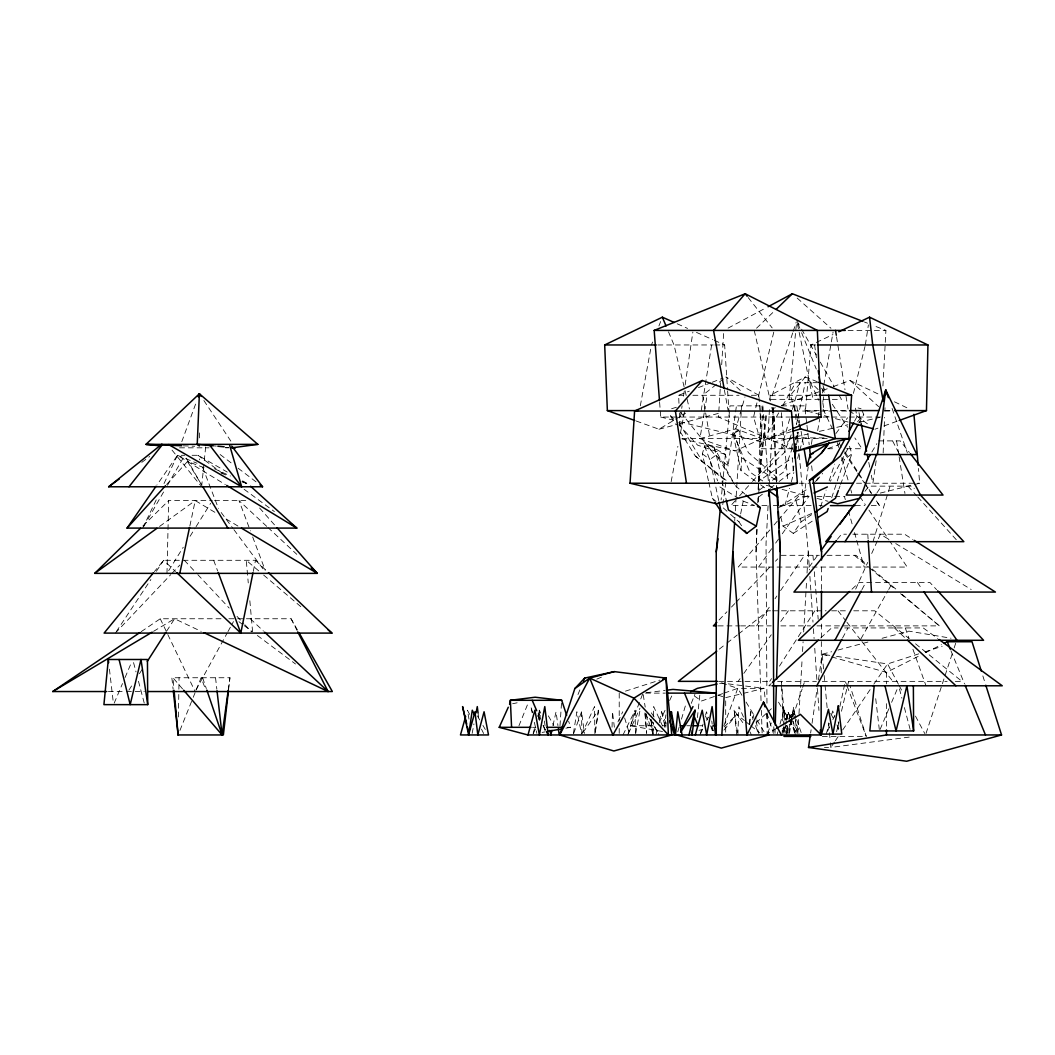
<?xml version="1.0" encoding="UTF-8"?>
<svg xmlns="http://www.w3.org/2000/svg" width="1055" height="1055" viewBox="0 0 1055 1055"><rect width="100%" height="100%" fill="white"/><g stroke="black" fill="none" stroke-linecap="round" stroke-linejoin="round"><path stroke-width="0.75" stroke-dasharray="5 3.75" d="M821.265 672.826L821.397 622.134M821.476 589.442L821.542 563.278M178.414 716.978L178.849 690.827M178.875 689.192L179.06 677.745M653.111 733.37L653.348 722.345M653.493 716.042L653.691 706.599L662.553 725.998M166.98 573.366L168.681 500.584L212.332 500.584M612.045 727.225L612.48 711.769L614.379 727.225M665.837 727.225L665.969 722.583M791.144 434.884L784.274 452.661L758.624 476.755L758.215 490.931L765.864 485.234M775.003 733.317L775.148 728.412M761.037 700.612L756.039 551.831L756.817 528.99M757.727 502.866L757.952 496.338M758.176 489.81L761.064 405.858M737.867 734.953L738.882 706.599L743.498 717.044M782.124 734.953L782.348 728.649M782.639 720.776L783.153 706.599L786.832 723.928M883.154 452.925L884.604 417.411M884.881 410.962L885.013 407.731M755.433 481.106L741.032 470.741L741.639 457.751L734.451 433.275L732.671 432.233L738.698 430.44L748.377 452.661L776.124 476.755L776.942 480.75L741.639 457.751M756.039 551.831L757.081 529.294M758.347 501.943L759.112 485.656M779.117 481.489L793.241 470.741L792.476 457.751L759.336 480.75L762.818 405.858L729.981 405.858L721.119 499.938M769.425 409.722L767.855 438.603L792.529 449.074M769.952 400.096L770.216 395.282L805.268 376.952L817.216 381.686M768.066 505.754L766.036 543.417L766.959 703.843M769.227 484.469L773.381 407.507M882.916 385.998L885.91 330.413L873.632 325.613M797.87 733.317L798.899 715.33M798.991 713.694L800.574 685.895M800.679 684.26L802.169 658.109M802.538 651.568L803.106 641.757M803.673 631.945L806.653 579.63M807.035 573.089L808.249 551.831L797.158 432.102M720.183 389.255L718.481 417.042L774.832 441.676L793.888 437.258M720.288 387.633L720.684 381.092M721.686 364.74L723.69 332.048M734.715 520.669L734.913 517.385M735.309 510.831L736.087 497.709M736.192 496.074L741.599 405.858M749.868 724.139L750.659 711.769L752.822 717.954M559.994 725.735L561.59 701.878M786.212 733.41L786.727 725.682M787.136 719.497L787.663 711.769L790.617 717.571M538.525 719.484L539.303 710.213L540.793 713.127M829.138 416.949L805.44 410.593L811.018 344.959L832.962 334.541M789.114 399.357L796.578 322.25M205.672 446.977L201.769 485.195L187.474 461.497L177.491 455.298L156.958 484.957M697.408 717.585L699.834 694.757M758.453 481.634L765.996 412.65M749.314 724.139L750.659 711.769M759.02 481.634L766.84 412.65M228.619 689.192L229.937 677.745L171.846 677.745L173.099 689.192M664.334 727.225L665.89 714.868M793.241 470.741L793.861 465.928M796.525 445.065L798.16 432.233L796.288 439.394M228.197 690.458L229.937 677.745M722.767 504.62L726.143 480.196L695.298 456.037L680.62 432.458M728.108 465.994L725.405 454.454L705.096 442.981L713.483 453.254L728.108 465.994L736.43 405.858M802.71 505.609L808.209 466.903M811.427 444.326L812.337 437.878M598.475 710.213L594.928 734.953L594.506 706.599L581.371 734.953L598.475 710.213L594.954 733.41M680.449 417.042L682.097 405.819M683.495 396.192L684.207 391.379M685.143 384.97L692.871 332.022M810.636 732.988L811.11 729.77M812.047 723.348L817.243 687.992M818.416 679.961L822.188 654.245L831.643 651.726M876.164 460.771L872.881 483.23L871.298 475.212M865.364 344.959L868.384 324.9M701.219 410.593L711.624 344.959M573.393 733.41L576.9 711.769L581.529 733.41M760.114 412.94L761.961 438.603L735.19 450.92L699.927 438.603L704.199 412.94M704.463 411.331L707.14 395.282M789.43 733.41L793.426 710.213L796.103 717.941M783.891 733.41L785.237 725.682M786.318 719.497L787.663 711.769M818.205 417.042L819.049 412.241M822.412 392.988L823.533 386.565M823.823 384.97L833.081 332.022M817.665 430.585L819.669 419.349M822.808 401.704L823.942 395.282M640.319 405.793L651.146 346.568M635.73 733.37L640.398 708.169M472.152 733.37L473.959 723.928M671.151 481.634L677.89 446.331M680.343 433.5L684.629 411.041M788.665 733.37L790.775 722.345M791.079 720.776L793.795 706.599L794.745 714.472M253.279 571.375L255.521 560.297L163.657 560.297L154.412 571.599M741.573 525.72L739.001 521.882L740.307 515.499M740.636 513.904L743.248 501.151L740.505 499.477M791.356 448.744L792.714 442.296M796.433 424.585L797.461 419.745M797.791 418.136L805.255 382.701M189.874 525.904L195.241 500.584L214.877 512.295M839.886 706.534L845.306 681.359L846.479 684.418M552.939 725.682L556.051 711.769L557.95 725.682M752.716 719.497L754.496 711.769M756.923 402.878L753.56 417.042L760.721 441.676L790.92 429.359M758.426 396.575L773.79 331.995M836.615 731.695L838.87 722.253M841.481 711.241L848.602 681.359L849.578 684.418M655.973 734.953L657.819 727.225M659.309 721.04L661.525 711.769L666.008 723.361M853.429 393.396L864.981 346.528M784.92 505.609L789.588 488.28M791.29 481.99L793.835 472.535M797.659 458.358L799.36 452.054M799.782 450.485L803.185 437.878M708.446 480.803L702.366 453.861L704.555 445.869L713.734 446.885L732.909 481.37M533.118 733.41L535.267 725.682M537.865 716.411L539.158 711.769L540.569 716.411M700.019 734.953L703.026 724.139M705.624 714.868L706.481 711.769L708.367 717.954M776.994 734.953L777.852 731.854M780.014 724.126L783.905 710.213L788.349 718.455M782.559 731.854L783.852 727.225M786.015 719.497L788.164 711.769L790.063 717.954M826.25 734.095L829.27 723.282M831.854 714.011L832.725 710.925L834.611 717.097M781.148 448.744L790.129 417.292M792.371 409.432L800.007 382.701M699.927 438.603L735.757 428.871L745.001 396.812M677.772 731.801L679.156 727.066M681.464 719.18L686.093 703.408M627.817 734.953L635.123 710.213L635.44 734.953M872.999 541.677L890.077 486.131M786.582 733.41L789.457 724.139M791.369 717.954L793.281 711.769L794.099 714.868M792.687 332.958L770.928 399.357L841.428 399.357L837.367 392.196M793.189 331.415L796.222 322.144M820.579 506.901L826.105 490.087M829.125 480.922L834.65 464.121M926.039 733.396L941.878 685.236M942.392 683.693L953.628 649.511M954.142 647.955L956.186 641.743M831.696 497.802L836.773 482.478M837.274 480.948L844.382 459.492L851.899 453.861L849.354 445.869L830.417 481.265M786.186 736.416L790.828 722.649M792.885 716.53L802.143 689.007M802.657 687.478L804.714 681.359M767.644 733.462L771.271 723.018M573.696 733.41L581.556 711.769L584.444 733.41M792.595 447.491L783.694 471.928L770.954 481.423M795.378 439.856L798.16 432.233M181.803 441.649L196.547 401.48M838.91 489.045L840.031 485.986M840.598 484.456L851.899 453.861M723.836 725.932L737.775 688.348L764.097 688.348L765.231 699.597M662.487 731.497L630.468 725.748L642.996 693.122L665.243 693.122M651.436 344.959L652.597 342.031M658.913 325.955L660.641 321.564M179.943 730.429L192.63 698.819M193.236 697.315L195.65 691.289M196.256 689.785L201.096 677.745L205.778 689.785M518.928 725.827L528.054 703.303M577.969 694.559L581.015 687.069M691.249 703.382L694.915 694.361M114.191 703.131L122.499 683.561M125.057 677.547L131.453 662.5M880.094 729.427L889.048 708.367M891.607 702.34L897.357 688.796M855.684 589.099L867.698 562.394M871.694 553.493L877.707 540.134M878.367 538.657L880.371 534.199L888.758 539.316M533.342 733.502L535.993 727.713M539.29 720.46L540.608 717.571M628.49 733.462L640.016 708.09M700.678 733.502L702.656 729.15M706.626 720.46L707.945 717.571M783.021 732.051L786.331 724.811M788.969 719.009L792.265 711.769L795.259 734.953M827.582 731.194L829.56 726.855M832.857 719.615L834.848 715.264M783.443 732.038L786.766 724.759M789.43 718.943L793.426 710.213M659.19 722.781L666.14 707.958M669.609 700.533L672.391 694.612M617.966 721.91L622.74 711.769M142.755 528.093L156.232 499.872M164.026 483.533L177.491 455.298L184.744 455.298M623.004 734.953L635.123 710.213M861.922 589.666L865.773 582.439M854.51 421.235L856.858 416.896L855.368 407.217L861.051 408.733M842.523 638.064L847.969 627.936M195.9 690.115L227.181 633.026M227.972 631.602L233.445 621.606M778.722 412.848L758.65 448.744L792.648 448.744M782.731 405.674L795.576 382.701L817.849 382.701M858.928 423.029L863.755 414.43L861.724 410.158M860.92 638.882L887.914 590.906M888.706 589.494L892.675 582.439M143.585 526.669L164.158 490.984M167.455 485.274L183.913 456.736M871.878 452.002L876.863 443.667M168.681 570.623L183.24 547.268M190.085 536.283L195.215 528.054M196.072 526.669L210.618 503.327M128.881 690.168L133.273 683.31M139.418 673.697L142.939 668.197M166.664 631.114L174.576 618.758L201.149 631.352M769.741 681.359L771.508 678.602M779.46 666.14L814.829 610.805M876.929 492.909L881.36 486.131M116.248 631.708L150.891 579.525M156.364 571.283L163.657 560.297L175.526 571.494M780.753 516.858L783.074 526.129L793.281 533.395L801.114 521.882L811.704 514.603M756.606 625.879L771.35 604.172M775.029 598.739L776.876 596.022M780.568 590.602L804.517 555.312M834.465 742.061L830.799 747.454L824.43 747.454M835.375 740.716L839.042 735.322M842.708 729.941L872.933 685.486M873.843 684.141L887.585 663.938L918.76 653.849M815.449 481.673L818.284 477.664M758.571 567.062L771.838 548.429M775.636 543.101L778.485 539.105M782.269 533.777L808.816 496.496M738.157 681.359L740.043 678.695M743.828 673.38L771.297 634.767M780.766 621.448L788.349 610.805M809.185 567.062L818.733 553.743M835.916 433.526L847.587 417.74M864.955 491.3L868.977 486.131L912.113 486.131L914.316 488.491M816.623 480.764L822.636 473.392M723.928 730.1L736.759 714.354L744.395 720.539M837.406 539.237L841.547 534.199L846.466 534.199M839.938 442.718L837.868 445.17L828.689 448.27M857.544 421.802L863.755 414.43M769.86 529.927L738.289 567.062L907.195 567.062L889.879 541.281M774.08 524.968L777.232 521.262M778.287 520.023L798.279 496.496L809.436 496.496M735.177 500.782L730.864 505.609L753.798 505.609M739.502 495.942L751.371 482.636M752.452 481.423L791.329 437.878M166.611 484.509L187.474 461.497L204.156 467.695M115.338 633.092L170.778 574.619M171.912 573.432L179.825 565.071M719.048 619.997L726.948 611.768M731.471 607.06L734.86 603.539M735.981 602.352L770.981 565.902M775.491 561.194L777.759 558.847M724.244 726.935L736.759 714.354M142.86 525.997L168.681 500.584M756.554 328.197L773.882 311.528M851.965 589.244L859.113 582.439L929.864 582.439L936.576 589.666M755.987 722.926L766.655 713.075M767.842 711.98L771.39 708.709M771.218 683.561L768.792 685.79L772.075 685.79M820.75 637.945L831.617 627.936L838.171 627.936M782.599 728.768L788.955 723.625M723.308 378.996L702.656 395.282L705.386 411.331M719.339 649.102L725.748 644.064M727.027 643.062L737.274 634.991M738.553 633.989L768.014 610.805L771.245 610.805M762.435 494.175L758.571 497.103L758.4 494.017M770.137 488.32L773.988 485.392M141.779 462.354L149.718 456.499M159.542 526.445L195.241 500.584M718.719 500.545L709.936 459.492L716.332 454.956L713.734 446.885M141.199 631.655L160.255 618.758L223.634 618.758M734.451 433.275L738.698 430.44M793.281 533.395L813.59 520.313M779.803 506.717L808.526 488.32M636.218 421.011L658.993 429.24L685.631 413.138M153.568 631.312L174.576 618.758M765.337 734.953L775.161 729.19M728.069 328.131L766.642 307.506M831.591 656.896L886.464 672.378L919.749 655.603M925.552 652.689L941.469 644.658M778.432 507.6L809.554 495.059M783.074 526.129L812.271 513.192M596.787 679.143L602.629 676.637M678.958 403.313L678.642 395.282L689.311 391.141M698.45 387.594L710.648 382.873M712.178 382.279L722.846 378.138M772.26 408.826L775.319 407.705M781.412 405.489L831.736 387.145M833.265 386.592L850.027 380.486L879.633 394.702M874.938 429.24L877.971 428.145M884.037 425.956L897.673 421.011M722.662 693.623L701.496 701.008L692.977 694.968M724.165 693.095L737.775 688.348L742.746 696.577M924.998 651.832L942.155 646.293M625.47 691.144L659.837 680.106M671.613 408.733L676.506 407.217M791.237 431.653L767.855 438.603L827.674 438.603M658.993 429.24L678.062 424.163M679.644 423.728L720.947 412.716M837.96 650.051L867.909 642.06M882.099 638.288L908.896 631.141L950.99 638.209M699.003 730.35L702.155 729.506M880.239 493.094L919.67 483.23L918.443 468.46M725.695 697.632L741.691 693.768M743.3 693.386L764.097 688.348L721.673 683.047L718.64 683.706M795.483 436.902L808.183 433.961M819.3 431.39L835.191 427.71M836.773 427.341L847.89 424.769M859.007 422.198L879.659 417.411M512.611 703.738L517.148 702.801M542.099 732.407L545.264 731.84M565.889 728.174L570.636 727.317L568.645 721.317M909.199 737.102L830.799 747.454L830.338 742.549M646.148 692.739L665.085 690.392M848.141 330.413L885.91 330.413M657.872 344.959L713.22 344.959M714.855 344.959L724.653 344.959L727.515 389.255M811.018 344.959L815.95 344.959M678.642 395.282L686.647 395.282M692.884 395.282L739.054 395.282M751.397 395.282L758.848 395.282L759.996 411.331M770.216 395.282L817.493 395.282M781.65 405.858L804.701 405.858L806.759 423.688M805.44 410.593L849.183 410.593L869.795 425.521M885 410.593L893.585 410.593M793.861 411.041L831.327 411.041M832.949 411.041L847.613 411.041M884.552 411.041L892.992 411.041M659.612 402.337L660.733 417.042L790.419 417.042M823.058 417.042L881.255 417.042M792.806 437.878L826.474 437.878M682.005 438.603L761.961 438.603L735.757 428.871M878.525 440.885L900.258 440.885L909.423 452.49M179.535 447.821L209.075 447.821M225.467 447.821L228.75 447.821M827.529 448.744L835.745 448.744M846.585 448.744L862.054 448.744L854.84 437.957M192.102 455.298L197.997 455.298L227.247 472.06M799.202 483.23L809.027 483.23M856.502 483.23L919.67 483.23M816.913 496.496L833.476 496.496M834.729 496.496L845.002 496.496M214.521 500.584L246.817 500.584M761.881 505.609L766.893 505.609M773.315 505.609L778.366 505.609M779.843 505.609L811.124 505.609M819.023 505.609L822.293 505.609M855.341 505.609L864.981 505.609M871.272 505.609L879.435 505.609L875.887 500.083L879.435 505.609M852.875 534.199L904.57 534.199L912.839 539.461M781.135 555.312L819.326 555.312M827.028 555.312L855.961 555.312L867.157 564.794M772.708 610.805L826.171 610.805M831.604 610.805L847.613 610.805M853.732 610.805L874.806 610.805L908.896 638.407M228.895 618.758L291.088 618.758L297.563 630.178M718.204 625.879L739.74 625.879M740.61 625.879L771.284 625.879M780.885 625.879L810.517 625.879M816.952 625.879L939.346 625.879L900.759 593.226M844.699 627.936L923.244 627.936L937.724 638.539M718.758 681.359L771.06 681.359M777.64 681.359L816.399 681.359M822.307 681.359L947.139 681.359M955.342 681.359L961.923 681.359L913.947 642.508M108.375 691.539L124.754 691.539M126.389 691.539L144.403 691.539M630.468 725.748L656.197 725.748M662.632 725.748L665.876 725.748M686.792 725.748L690.089 725.748M699.584 725.748L702.643 725.748M532.577 727.317L535.9 727.317M567.498 727.317L570.636 727.317M822.346 736.416L863.03 736.416M183.319 445.817L194.7 446.252M225.572 447.452L228.816 447.571M213.097 445.803L216.275 446.094M823.546 668.962L822.188 654.245L830.166 655.432M836.549 656.368L887.585 663.938L898.425 684.233M681.939 438.959L735.19 450.92M660.733 417.042L673.42 420.18M679.776 421.736L760.721 441.676M766.207 485.287L772.563 486.922M782.085 489.388L809.08 496.364M817.018 498.422L828.135 501.296M835.455 418.65L848.088 422.04M822.188 654.245L830.021 656.461M718.231 695.192L722.715 696.656M721.673 683.047L737.775 688.348M725.405 454.454L697.632 445.17L679.183 425.073M242.07 481.779L248.136 484.034L242.558 480.843M743.248 501.151L754.628 505.45M864.427 321.999L867.5 323.199M177.491 455.298L197.034 463.25M221.075 473.036L228.592 476.082M242.123 481.594L248.136 484.034L242.241 481.357M726.143 480.196L723.11 478.851L695.298 456.037M677.205 323.793L687.583 328.422M696.471 332.391L712.784 339.67M714.275 340.33L724.653 344.959M214.231 468.671L230.438 476.016M894.442 401.797L909.239 408.905M758.848 395.282L725.893 376.952L741.995 392.051M226.1 518.981L238.72 526.511M895.748 543.562L971.207 589.508M739.133 498.633L719.892 486.935L718.191 482.372M187.474 461.497L225.322 484.548M841.692 457.672L844.382 459.492M762.725 480.975L749.775 471.928L732.671 432.233L741.032 470.741M769.201 485.498L774.37 489.124M760.681 484.865L767.222 489.573M223.027 473.748L197.997 455.298L199.751 459.848M244.101 489.269L274.392 511.596M702.366 453.861L709.936 459.492M238.958 621.712L242.901 624.666M244.219 625.641L252.105 631.549M257.367 635.479L295.519 664.004M220.139 454.534L232.997 464.305M238.14 468.222L256.128 481.898M745.661 721.567L749.485 724.653M750.751 725.682L759.653 732.895M854.339 555.312L868.08 566.733M869.333 567.761L895.59 589.56M900.588 593.714L939.346 625.879M872.142 569.001L895.787 589.02M258.686 570.847L246.263 560.297L248.268 582.94M263.644 575.067L302.126 607.772M735.295 485.682L744.83 494.03M708.802 482.386L712.389 498.224L716.015 501.455M723.268 507.903L729.322 513.284M730.535 514.352L739.001 521.882M797.171 298.064L830.958 328.263M850.027 380.486L878.67 406.676M266.704 526.34L239.01 500.584L250.404 530.916M267.904 527.46L296.798 554.337M250.299 618.758L263.46 631.075M894.469 627.936L905.098 637.945M255.521 560.297L267.271 571.494M818.113 389.559L805.268 376.952L790.419 395.282L797.343 418.176M184.348 560.297L196.678 573.432M197.799 574.619L229.172 608.036M237.019 616.384L243.745 623.545M244.866 624.731L251.591 631.892M673.749 419.151L669.398 414.43L675.451 424.136M908.012 486.131L916.703 495.797M917.797 496.997L958.032 541.677M259.596 507.983L275.922 526.485M182.568 688.941L172.954 677.745L173.996 689.192M172.044 450.116L200.595 485.524M680.607 412.334L713.483 453.254M748.166 297.55L772.168 327.894M838.013 610.805L845.991 621.065M846.98 622.345L860.933 640.306M861.935 641.585L892.82 681.359M221.168 512.493L232.957 528.37M233.933 529.702L264.383 570.715M736.772 734.953L734.095 710.213L744.105 724.534M651.278 712.811L654.891 718.02M917.428 582.439L922.03 589.165M859.812 496.496L865.285 504.646M868.924 510.066L888.969 539.923M821.463 388.095L825.063 393.475M832.29 404.263L847.613 427.183M844.251 452.78L856.884 471.743M857.781 473.102L864.098 482.583M864.995 483.942L871.311 493.424M203.879 400.518L231.718 442.414M712.389 498.224L714.13 500.901M844.818 451.698L858.137 472.442M859.021 473.814L863.465 480.737M864.348 482.109L871.443 493.173M734.438 484.285L716.332 454.956L726.341 500.518M746.07 702.05L756.013 718.508M756.844 719.879L765.97 734.953M678.827 422.501L702.511 461.694M778.511 702.142L788.138 718.547M788.942 719.919L796.973 733.581M477.361 715.857L479.748 719.958M482.939 725.405L485.326 729.493M649.55 718.455L659.019 734.953M548.349 715.857L553.783 725.405M796.736 320.601L800.798 327.762M801.615 329.2L816.24 354.968M820.302 362.129L834.109 386.473M186.353 458.16L201.742 485.274M830.681 713.483L833.648 718.983M837.34 725.853L838.817 728.596M789.087 719.827L796.485 733.581M705.175 715.712L707.404 719.827M711.096 726.697L713.325 730.825M537.852 715.712L540.068 719.827M543.035 725.326L545.989 730.825M469.607 714.341L467.391 710.213L469.066 719.484M899.203 685.671L903.067 692.924M915.463 716.108L924.747 733.502M650.961 719.352L658.294 733.528M892.57 440.885L898.596 452.595M791.356 719.009L798.74 733.502M291.088 618.758L297.009 630.402M481.489 729.124L483.612 733.489M810.411 382.701L818.825 400.307M823.032 409.116L832.131 428.198M839.147 442.876L841.244 447.28M160.255 618.758L195.109 691.539M750.079 731.959L751.397 734.953M538.05 713.813L540.648 719.813M668.488 331.798L674 344.959L689.456 408.984M950.951 650.764L964.521 683.838M797.949 323.634L801.009 331.204M801.615 332.721L816.267 369.065M822.979 385.721L826.025 393.291M202.666 467.431L218.438 508.378M847.06 685.948L866.261 736.416L850.066 685.948M252.686 536.969L265.214 570.333M704.555 445.869L717.624 480.856M213.677 560.297L217.633 570.913M905.282 627.936L909.107 638.592M912.918 649.247L926 685.79M755.525 725.682L758.229 733.41M796.644 719.484L801.47 733.41M645.884 713.299L653.362 734.953M892.082 408.417L907.392 453.004M202.639 677.745L206.318 688.572M532.67 712.56L530.757 706.599L532.195 712.89M982.851 675.925L985.304 683.693M766.959 713.075L773.368 733.383M836.984 724.825L838.87 731.01M790.525 719.497L794.784 733.41M710.74 725.682L713.101 733.41M624.639 717.954L629.373 733.41M543.404 725.682L544.828 730.311M797.804 419.705L798.74 422.765M837.301 442.599L838.659 447.333M841.811 458.358L848.576 481.99M850.831 489.863L851.741 493.015M844.435 496.496L845.319 499.635M848.378 510.607L852.321 524.717M854.51 532.564L856.264 538.841M856.7 540.411L864.15 567.062M794.521 716.411L799.07 733.41M899.453 688.902L901.919 698.239M904.386 707.588L910.135 729.374M133.55 662.606L136.016 671.943M138.482 681.279L144.641 704.635M796.169 501.151L801.114 521.882M661.525 711.769L665.164 727.225M754.246 330.413L770.348 401.005M771.812 407.428L774.014 417.042L774.832 441.676M534.358 722.345L536.876 733.37M787.162 725.497L788.837 733.37M797.395 323.819L813.049 399.357M858.981 412.65L861.197 423.873M868.779 462.38L869.716 467.194M756.198 721.04L758.479 733.41M724.35 389.77L729.322 417.042M758.624 476.755L759.336 480.75M783.905 710.213L785.579 719.484M786.7 725.669L788.085 733.41M796.776 405.858L798.925 418.519M799.202 420.101L799.743 423.266M801.075 431.178L803.501 445.421M705.65 412.94L710.015 438.603M896.592 440.885L898.873 455.219M899.124 456.815L904.953 493.45M836.549 336.835L844.989 389.77M846.005 396.192L848.062 409.024M643.234 694.678L645.198 707.101M646.425 714.868L648.139 725.748M734.095 710.213L737.63 733.41M652.86 733.41L650.816 719.484L652.874 734.953M814.579 344.959L816.412 357.764M822.834 402.588L823.981 410.593M838.224 721.739L838.817 726.367M711.782 721.04L712.178 724.139M712.376 725.682L713.378 733.41M544.459 721.04L545.646 730.311M795.51 720.776L797.039 733.37M478.047 712.89L478.996 720.776M875.716 698.687L879.277 729.322M109.43 669.16L113.373 703.012M806.956 425.297L807.695 431.785M807.879 433.407L809.198 444.735M811.638 465.835L812.574 473.972M215.537 677.745L216.842 689.192M766.669 714.064L768.765 734.953M781.386 412.676L787.914 481.594M824.153 675.503L824.904 683.68M825.063 685.315L827.173 708.208M828.531 722.926L829.283 731.102M829.441 732.737L830.193 740.913M794.718 405.858L796.393 423.899M784.775 720.222L781.359 681.359L783.483 725.075M784.907 721.844L785.909 733.172M249.85 600.743L252.567 631.47M644.908 712.89L646.675 733.37L645.067 713.299M812.957 555.312L813.629 563.515M814.302 571.731L818.205 619.311M762.818 405.858L768.594 484.469M808.249 551.831L809.462 569.819M809.897 576.36L812.983 622.134M813.431 628.675L814.091 638.486M814.75 648.298L816.952 680.989M817.506 689.166L818.931 710.424M867.777 534.199L868.094 539.026M727.62 390.904L728.9 410.593M776.124 476.755L776.691 486.21M772.326 407.481L776.665 486.553M783.562 726.697L784.036 736.416M773.552 407.494L776.942 480.75M679.341 412.94L679.855 425.772M761.367 710.424L762.198 734.953M539.303 710.213L539.514 719.484M581.556 711.769L581.832 733.41M767.011 713.668L767.13 734.953M773.816 726.763L773.842 733.317M886.464 672.378L886.464 683.904M886.464 703.659L886.464 730.007M725.695 700.876L725.695 734.953M619.219 693.148L619.219 720.486M619.219 728.517L619.219 733.344M199.382 432.906L199.382 441.056"/><path stroke-width="1.5" d="M614.327 671.626L589.705 678.101L559.638 734.953L613.878 750.989L671.771 734.953L666.087 678.101L614.327 671.626L584.668 678.101L574.856 688.533L559.638 734.953L821.106 734.953L821.225 685.895M821.397 618.863L821.476 591.077M821.555 560.007L821.568 551.831L813.141 478.851L840.387 456.037L858.111 424.466M173.284 690.827L178.124 734.953L178.176 731.682M899.19 420.47L926.461 410.593L927.938 344.959L869.544 317.186L838.817 331.771M775.24 725.141L776.375 685.895M776.559 679.367L780.238 551.831L779.276 530.902M692.251 730.218L692.106 734.953L695.034 710.213L680.633 732.196M885.541 394.821L885.738 389.968L916.848 454.547L864.375 454.547L885.738 389.968L888.376 397.656M199.382 445.949L197.232 444.366L199.382 393.752L257.855 444.366L232.034 447.821M768.594 495.929L768.871 491.023M721.831 734.953L734.623 522.317M630.046 483.23L634.596 411.041L702.261 380.486L791.435 411.041L797.422 483.23L716.332 503.749L630.046 483.23L797.422 483.23M848.906 438.603L835.323 438.603L796.881 450.92L848.906 438.603L851.609 395.282L818.72 382.279M716.279 734.953L716.24 551.831L720.209 509.671M108.309 659.494L103.918 704.635L147.726 704.635L147.449 659.494L108.309 659.494L108.678 662.711M874.213 685.79L869.821 730.93L913.63 730.93L913.366 685.79M670.94 716.411L671.442 711.769L675.477 734.953L677.798 711.769L682.097 734.953M228.434 690.827L223.37 734.953L178.071 734.953M794.89 457.91L796.314 446.674M877.444 454.547L885.738 389.968M228.197 690.458L222.091 734.953L183.636 690.181M716.24 551.831L718.033 538.802M466.692 723.928L462.578 706.599L468.644 734.953L472.284 710.213L474.407 714.578M985.805 685.236L1001.538 734.953L906.68 761.248L808.512 747.454L810.398 734.596M476.069 712.89L477.282 706.599L478.047 712.89M509.578 704.371L510.369 700.296L535.149 697.223L561.695 700.296L566.667 715.316M176.713 572.614L240.791 633.092L252.949 572.957M793.756 451.632L795.338 443.984M179.785 573.366L189.531 527.487M715 502.233L721.079 511.596L746.716 533.395L756.303 526.129L760.312 507.6L746.017 495.072M551.897 730.311L550.855 734.953L549.892 730.311M688.994 734.953L695.034 710.213M468.578 734.953L474.974 711.769L477.836 734.953L484.074 711.769L488.518 734.953L460.468 734.953L465.664 716.398M695.298 734.953L702.221 710.213L706.679 734.953L712.112 706.599L715.541 734.953M828.215 444.261L821.331 453.254L806.996 465.994L810.319 454.454L827.845 443.799M828.149 508.536L827.133 511.596L817.651 517.702M198.248 396.838L199.382 393.752L201.189 396.456M838.343 490.575L835.507 498.224L815.66 511.873M861.408 495.046L876.547 454.428M583.455 681.095L584.668 678.101M527.83 734.953L499.213 727.317L508.286 707.232M680.963 730.693L692.977 706.599M781.399 734.953L763.517 702.142L746.874 734.953L732.843 551.831M834.914 640.293L861.144 591.117M845.174 438.577L832.712 461.694L809.409 480.196L821.568 551.831M849.064 431.35L853.732 422.673M816.794 685.79L841.745 639.501M870.23 454.771L846.163 495.046L943.012 495.046L910.439 453.782M147.331 661.327L165.78 632.486M845.002 541.677L876.046 494.268M250.563 486.236L296.798 528.093L127.075 528.093L156.021 486.302M821.594 549.747L831.155 536.441M839.754 524.454L854.075 504.488M821.331 453.254L829.111 442.731M862.95 493.885L825.762 541.677L963.835 541.677L919.828 494.413M129 486.777L162.391 444.669M153.384 572.852L104.102 633.092L331.916 633.092L268.445 572.614M836.378 540.49L793.927 592.066L995.445 592.066L914.21 540.345M702.261 380.486L675.385 411.041L686.475 483.23M127.075 528.093L165.516 485.709M716.793 622.345L713.404 625.879L716.701 625.879M277.017 527.724L317.265 573.366L94.739 573.366L140.513 528.304M776.19 309.313L792.345 293.752L862.898 321.406M849.578 591.512L798.371 640.293L983.563 640.293L937.697 590.866M199.382 393.752L145.959 444.366L160.347 445.843M772.418 682.453L818.324 640.174M231.731 446.067L262.563 486.777L108.678 486.777L161.89 444.155M716.78 651.12L678.339 681.359L717.519 681.359M108.678 486.777L119.268 478.97M94.739 573.366L156.892 528.357M574.856 688.533L589.705 678.101L633.963 698.146L668.369 734.953L666.087 678.101L662.962 679.104M106.753 691.539L52.75 691.539L139.84 632.578M666.087 678.101L633.963 698.146L612.889 734.953L589.705 678.101M52.75 691.539L152.171 632.143M776.559 728.359L800.415 714.354L821.106 734.953M768.066 306.741L792.345 293.752M944.357 643.207L947.258 641.743L972.024 641.743L981.374 671.257M690.669 691.711L697.368 688.348L717.123 684.036M634.701 420.47L607.364 410.593L604.686 344.959L662.369 317.186L674.237 322.474M814.012 493.028L827.397 486.935M792.424 428.752L821.106 417.042L817.348 330.413L745.173 293.752L654.179 330.413L659.494 400.702M809.409 480.196L813.141 478.851M810.319 454.454L813.379 453.426M792.793 431.178L800.587 428.871L835.323 438.603L828.637 395.282M768.765 734.953L721.304 748.101L676.848 734.953M859.746 498.224L837.657 503.749L831.314 502.114M546.859 731.563L561.128 729.018M808.512 747.454L886.464 734.953L1001.538 734.953M666.668 690.194L672.985 689.416L716.319 693.122L716.319 725.748L713.286 725.748M654.179 330.413L845.279 330.413M604.686 344.959L656.263 344.959M817.81 344.959L927.938 344.959M819.089 395.282L851.609 395.282M607.364 410.593L638.09 410.593M849.671 410.593L878.578 410.593M894.561 410.593L926.461 410.593M634.596 411.041L791.435 411.041M791.606 417.042L821.106 417.042M257.855 444.366L145.959 444.366L181.697 445.751M812.535 483.23L853.31 483.23M830.456 505.609L854.946 505.609M771.996 685.79L1002.25 685.79L939.042 639.501M147.66 691.539L332.351 691.539L299.185 633.026M666.549 693.122L716.319 693.122M561.695 700.296L510.369 700.296L511.583 727.317M680.356 725.748L683.574 725.748M693.24 725.748L698.08 725.748L693.755 715.369M499.213 727.317L530.968 727.317M547.031 727.317L562.777 727.317M784.036 736.416L810.847 736.416M232.06 447.702L235.318 447.821L232.14 447.531M197.232 444.366L213.097 445.803M217.857 446.239L224.214 446.819M851.24 422.884L873.355 428.818M757.477 506.519L760.312 507.6M204.103 632.749L328.092 691.539L297.747 631.853M756.303 526.129L728.412 509.947L726.341 500.518M168.629 444.551L241.661 486.777L229.634 445.197M241.529 528.186L317.265 573.366L311.251 567.775M226.72 485.406L296.798 528.093L290.204 523.24M774.37 489.124L776.968 490.931L776.783 487.792M768.541 490.522L777.706 497.103L778.076 505.16M259.992 484.825L262.563 486.777M328.184 629.927L331.916 633.092M264.66 632.196L328.092 691.539M907.458 640.174L955.909 685.79M747.164 296.284L745.173 293.752L713.549 330.413L724.06 388.174M209.299 444.669L241.661 486.777M923.864 591.855L956.977 640.293M745.001 530.836L746.716 533.395M202.639 486.474L227.906 528.093M546.741 732.196L548.218 734.953L544.789 706.599L539.356 734.953L534.898 710.213L527.975 734.953L559.203 734.953L558.359 728.768M899.348 454.059L920.461 495.046M532.208 700.296L536.744 710.806M662.369 317.186L666.048 325.955M684.497 693.122L691.289 709.435M947.258 641.743L950.344 649.26M965.127 685.341L985.476 734.953M218.2 572.43L240.791 633.092M669.609 721.04L674.607 734.953L670.69 711.769M206.846 690.115L222.091 734.953L217.027 690.827M763.517 702.142L764.994 706.837M799.202 424.281L800.587 428.871M884.974 685.79L896.077 730.93L906.904 685.79L913.63 730.93M119.07 659.494L130.174 704.635L140.988 659.494L147.726 704.635M467.444 727.08L468.934 733.37M719.048 502.127L721.079 511.596M861.197 423.873L866.564 451.144M867.197 454.362L868.146 459.162M883.206 400.979L872.722 344.959L869.544 317.186M804.042 448.586L806.996 465.994M835.52 330.413L836.298 335.226M818.258 370.569L818.706 373.773M819.168 376.978L820.091 383.374M777.153 492.474L777.706 497.103M809.567 447.979L810.688 457.712M174.128 690.827L178.124 734.953M913.947 414.325L918.167 465.189M768.963 489.388L772.933 543.417L773.79 721.857M820.263 730.047L820.592 734.953M868.199 540.635L871.509 592.066M776.757 488.188L780.238 551.831M778.379 511.596L779.117 527.685M886.464 730.007L886.464 734.953M838.356 705.742L832.923 734.095L828.465 709.356L821.542 734.095L841.785 734.095L838.356 705.742"/></g></svg>
